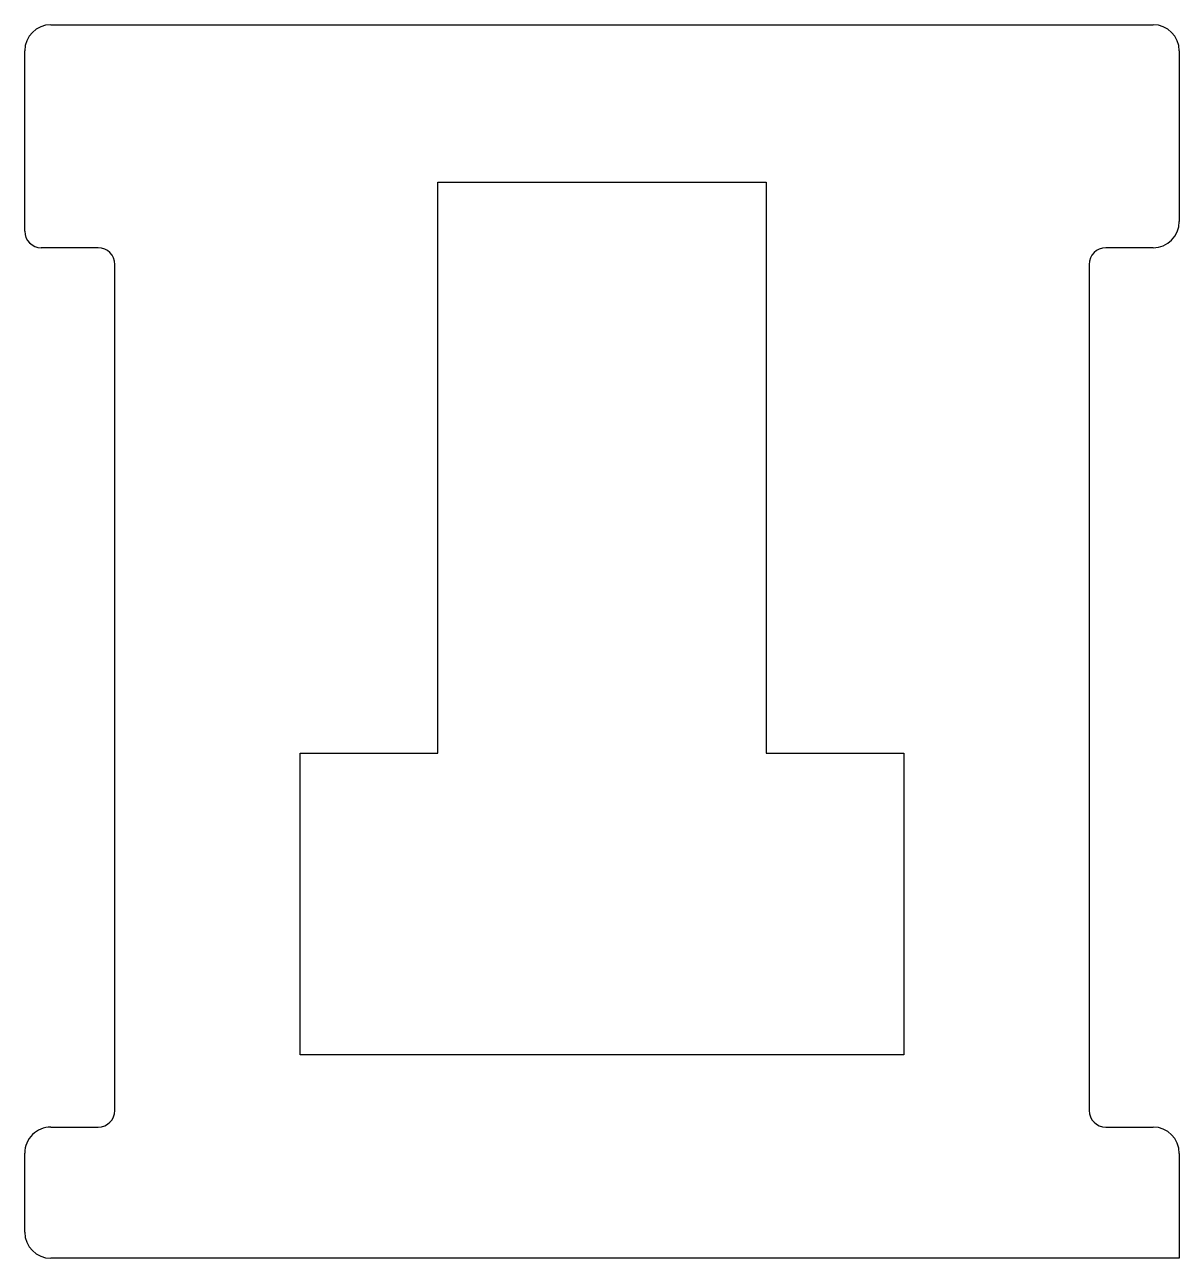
# Model space of a CAD drawing. Extents: x 0 to 88, y 0 to 94.
import ezdxf

# ---------------------------------------------------------------- set-up
doc = ezdxf.new("R2010")
doc.units = 0
doc.layers.add('20', color=7, linetype='CONTINUOUS')

msp = doc.modelspace()

# ---------------------------------------------------------------- linework, layer by layer
at = {"layer": '20'}
for p, q in [((2, 94), (86, 94)), ((0, 78.27), (0, 92)), ((88, 92), (88, 79)), ((31.5, 38.5), (31.5, 82)), ((31.5, 82), (56.5, 82)), ((56.5, 82), (56.5, 38.5)), ((5.605, 77), (1.27, 77)), ((86, 77), (82.395, 77)), ((6.875, 11.27), (6.875, 75.73)), ((81.125, 75.73), (81.125, 11.27)), ((21, 15.5), (21, 38.5)), ((21, 38.5), (31.5, 38.5)), ((56.5, 38.5), (67, 38.5)), ((67, 38.5), (67, 15.5)), ((67, 15.5), (21, 15.5)), ((2, 10), (5.605, 10)), ((82.395, 10), (86, 10)), ((0, 2), (0, 8.023)), ((88, 8), (88, 0)), ((88, 0), (2, 0))]:
    msp.add_line(p, q, dxfattribs=at)
for centre, radius, start, end in [((2, 92), 2, 90, 180), ((86, 92), 2, 0, 90), ((86, 79), 2, 270, 0), ((1.27, 78.27), 1.27, 180, 270), ((5.605, 75.73), 1.27, 0, 90), ((82.395, 75.73), 1.27, 90, 180), ((5.605, 11.27), 1.27, 270, 0), ((82.395, 11.27), 1.27, 180, 270), ((1.988, 8.011), 1.988, 89.6686, 179.6686), ((86, 8), 2, 0, 90), ((2, 2), 2, 180, 270)]:
    msp.add_arc(centre, radius, start, end, dxfattribs=at)

doc.saveas('drawing.dxf')
